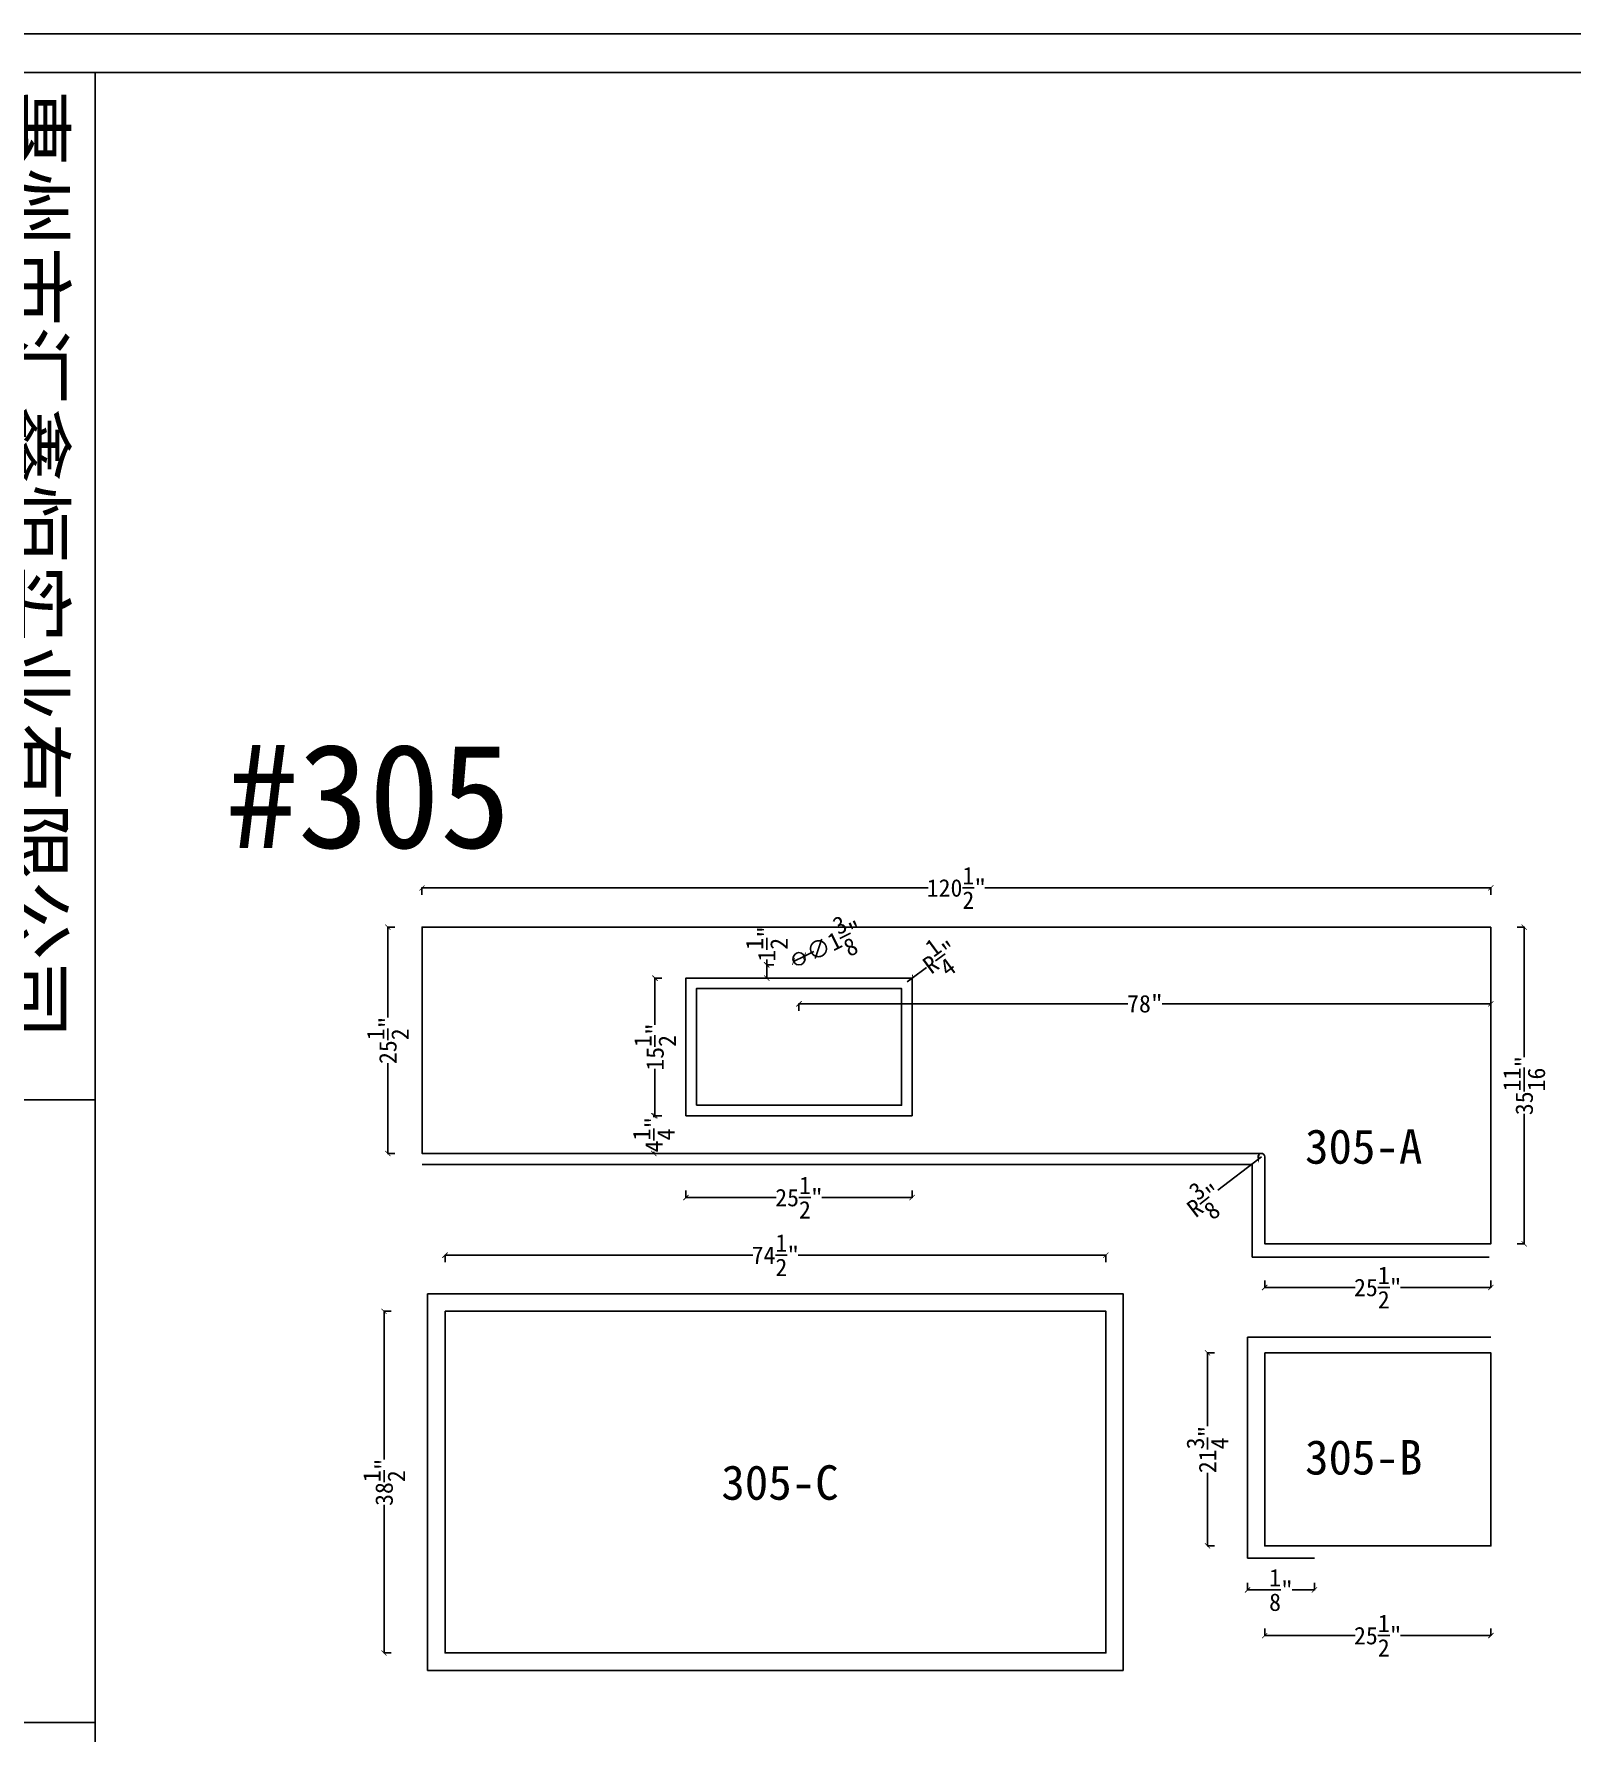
# Model space of a CAD drawing. Header units: millimetres. Extents: x 3183 to 64783, y -8707 to 2293.
# Drawn here: x 11586 to 15987, y -2568 to 2293 of the extents above; entities that cross this region are included whole.
import ezdxf
from ezdxf.lldxf.tags import DXFTag

# ---------------------------------------------------------------- set-up
doc = ezdxf.new("R2010")
doc.units = ezdxf.units.MM
for name, color, linetype in [('大样', 3, 'Continuous'), ('标注', 1, 'Continuous'), ('框', 4, 'Continuous'), ('编号', 6, 'Continuous')]:
    doc.layers.add(name, color=color, linetype=linetype)
doc.styles.get("Standard").update_dxf_attribs({"font": 'arial.ttf'})
doc.styles.add('样式 1', font='NSimSun.ttf')
tags = doc.linetypes.add('MB', pattern='A,0.5,-0.2,["MB",Standard,S=0.1,R=0,X=-0.1,Y=-0.05],-0.2', length=0.9).pattern_tags.tags
tags[6] = DXFTag(74, 10)
doc.linetypes.add('ZIGZAG', pattern='A,0.00254,-5.08,[131,ltypeshp.shx,S=5.08,R=0,X=-5.08,Y=0],-10.16,[131,ltypeshp.shx,S=5.08,R=180,X=5.08,Y=0],-5.08', length=20.32254)
doc.dimstyles.new('英寸', dxfattribs={"dimtxt": 50, "dimasz": 15, "dimexe": 1, "dimexo": 0.5, "dimtad": 0, "dimdec": 4, "dimlfac": 0.03937, "dimlunit": 5, "dimtxsty": '样式 1', "dimblk": 'ARCHTICK', "dimcen": 2.5, "dimclrt": 1, "dimadec": 0, "dimazin": 0, "dimtfac": 1, "dimtdec": 4, "dimtmove": 0, "dimatfit": 3, "dimfxl": 20, "dimfxlon": 1, "dimtolj": 1, "dimarcsym": 0})

# ---------------------------------------------------------------- blocks, each defined once
blk = doc.blocks.new('框')
blk.add_line((20795, -6593.4), (20795, -7291.7))
at = {"layer": '框'}
for p, q in [((16501.7, -6593.4), (26301.7, -6593.4)), ((19174.7, -6593.4), (19174.7, -7291.7))]:
    blk.add_line(p, q, dxfattribs=at)
for points in [[(16401.7, -391.7), (26401.7, -391.7), (26401.7, -7391.7), (16401.7, -7391.7)], [(16501.7, -491.7), (26301.7, -491.7), (26301.7, -7291.7), (16501.7, -7291.7)]]:
    blk.add_lwpolyline(points, close=True, dxfattribs=at)
at = {"layer": '框', "style": '样式 1'}
blk.add_text('惠州市汇鑫恒实业有限公司', height=151.106, dxfattribs=at).set_placement((16544.1, -6828.5))
for tag, p in [('制图人：', (20840.1, -6764.8)), ('出图日期：', (22426.6, -6767.5)), ('图号：', (24401.3, -6776.7)), ('工程名称：', (19243.4, -6892.1)), ('车间确认：', (20840.1, -7012.5)), ('出货日期：', (22426.6, -7010.9)), ('工程编号：', (24384.7, -7131.5)), ('位置：', (19243.4, -7239.7)), ('确认：', (20840.1, -7240)), ('单位：', (22426.6, -7248.8))]:
    blk.add_attdef(tag, p, '', height=101.9, dxfattribs=at)
blk = doc.blocks.new('_ArchTick')
at = {"color": 0, "linetype": 'ByBlock', "const_width": 0.15}
blk.add_lwpolyline([(-0.5, -0.5), (0.5, 0.5)], dxfattribs=at)
blk = doc.blocks.new('*D105')
at = {"layer": 'Defpoints', "color": 0, "transparency": 16777216}
for p in [(14655.2, -1202.6), (12762.9, -1560.9), (14655.2, -1560.9)]:
    blk.add_point(p, dxfattribs=at)
at = {"layer": '标注', "color": 0, "lineweight": -2, "transparency": 16777216}
for p, q in [((12762.9, -1222.6), (12762.9, -1201.6)), ((12762.9, -1202.6), (13644.3, -1202.6)), ((14655.2, -1202.6), (13773.8, -1202.6)), ((14655.2, -1222.6), (14655.2, -1201.6))]:
    blk.add_line(p, q, dxfattribs=at)
at = {"layer": '标注', "color": 0, "lineweight": -2, "transparency": 16777216, "xscale": 15, "yscale": 15, "zscale": 15, "rotation": 180}
blk.add_blockref('_ArchTick', (12762.9, -1202.6), dxfattribs=at)
at = {"layer": '标注', "color": 0, "lineweight": -2, "transparency": 16777216, "xscale": 15, "yscale": 15, "zscale": 15}
blk.add_blockref('_ArchTick', (14655.2, -1202.6), dxfattribs=at)
at = {"layer": '标注', "color": 1, "transparency": 16777216, "insert": (13709, -1202.6), "char_height": 50, "attachment_point": 5, "style": '样式 1'}
blk.add_mtext('\\A1;74{\\H1x;\\S1/2;}"', dxfattribs=at)
blk = doc.blocks.new('*D106')
at = {"layer": 'Defpoints', "color": 0, "transparency": 16777216}
for p in [(12588.4, -1363.3), (12963, -1363.3), (12963, -2341.2)]:
    blk.add_point(p, dxfattribs=at)
at = {"layer": '标注', "color": 0, "lineweight": -2, "transparency": 16777216}
for p, q in [((12608.4, -1363.3), (12587.4, -1363.3)), ((12588.4, -1363.3), (12588.4, -1787.4)), ((12588.4, -2341.2), (12588.4, -1917.2)), ((12608.4, -2341.2), (12587.4, -2341.2))]:
    blk.add_line(p, q, dxfattribs=at)
at = {"layer": '标注', "color": 0, "lineweight": -2, "transparency": 16777216, "xscale": 15, "yscale": 15, "zscale": 15}
for p, rotation in [((12588.4, -1363.3), 90), ((12588.4, -2341.2), 270)]:
    blk.add_blockref('_ArchTick', p, dxfattribs=dict(at, rotation=rotation))
at = {"layer": '标注', "color": 1, "transparency": 16777216, "insert": (12588.4, -1852.3), "char_height": 50, "attachment_point": 5, "rotation": 90, "style": '样式 1'}
blk.add_mtext('\\A1;38{\\H1x;\\S1/2;}"', dxfattribs=at)
blk = doc.blocks.new('*D109')
at = {"layer": 'Defpoints', "color": 0, "transparency": 16777216}
for p in [(13452.7, -606.6), (14100.4, -606.6), (14100.4, -1037.8)]:
    blk.add_point(p, dxfattribs=at)
at = {"layer": '标注', "color": 0, "lineweight": -2, "transparency": 16777216}
for p, q in [((13452.7, -1017.8), (13452.7, -1038.8)), ((14100.4, -1017.8), (14100.4, -1038.8)), ((13452.7, -1037.8), (13711.4, -1037.8)), ((14100.4, -1037.8), (13841.7, -1037.8))]:
    blk.add_line(p, q, dxfattribs=at)
at = {"layer": '标注', "color": 0, "lineweight": -2, "transparency": 16777216, "xscale": 15, "yscale": 15, "zscale": 15, "rotation": 180}
blk.add_blockref('_ArchTick', (13452.7, -1037.8), dxfattribs=at)
at = {"layer": '标注', "color": 0, "lineweight": -2, "transparency": 16777216, "xscale": 15, "yscale": 15, "zscale": 15}
blk.add_blockref('_ArchTick', (14100.4, -1037.8), dxfattribs=at)
at = {"layer": '标注', "color": 1, "transparency": 16777216, "insert": (13776.5, -1037.8), "char_height": 50, "attachment_point": 5, "style": '样式 1'}
blk.add_mtext('\\A1;25{\\H1x;\\S1/2;}"', dxfattribs=at)
blk = doc.blocks.new('*D110')
at = {"layer": 'Defpoints', "color": 0, "transparency": 16777216}
for p in [(13364.2, -409.8), (13561.1, -409.8), (13561.1, -803.5)]:
    blk.add_point(p, dxfattribs=at)
at = {"layer": '标注', "color": 0, "lineweight": -2, "transparency": 16777216}
for p, q in [((13384.2, -409.8), (13363.2, -409.8)), ((13364.2, -409.8), (13364.2, -543.7)), ((13364.2, -803.5), (13364.2, -669.5)), ((13384.2, -803.5), (13363.2, -803.5))]:
    blk.add_line(p, q, dxfattribs=at)
at = {"layer": '标注', "color": 0, "lineweight": -2, "transparency": 16777216, "xscale": 15, "yscale": 15, "zscale": 15}
for p, rotation in [((13364.2, -409.8), 90), ((13364.2, -803.5), 270)]:
    blk.add_blockref('_ArchTick', p, dxfattribs=dict(at, rotation=rotation))
at = {"layer": '标注', "color": 1, "transparency": 16777216, "insert": (13364.2, -606.6), "char_height": 50, "attachment_point": 5, "rotation": 90, "style": '样式 1'}
blk.add_mtext('\\A1;15{\\H1x;\\S1/2;}"', dxfattribs=at)
blk = doc.blocks.new('*D112')
at = {"layer": 'Defpoints', "color": 0, "transparency": 16777216}
for p in [(13684.1, -371.7), (13776.5, -371.7), (13776.5, -409.8)]:
    blk.add_point(p, dxfattribs=at)
at = {"layer": '标注', "color": 0, "lineweight": -2, "transparency": 16777216}
for p, q in [((13704.1, -371.7), (13683.1, -371.7)), ((13684.1, -371.7), (13684.1, -356.7)), ((13684.1, -409.8), (13684.1, -371.7)), ((13704.1, -409.8), (13683.1, -409.8))]:
    blk.add_line(p, q, dxfattribs=at)
at = {"layer": '标注', "color": 0, "lineweight": -2, "transparency": 16777216, "xscale": 15, "yscale": 15, "zscale": 15}
for p, rotation in [((13684.1, -371.7), 90), ((13684.1, -409.8), 270)]:
    blk.add_blockref('_ArchTick', p, dxfattribs=dict(at, rotation=rotation))
at = {"layer": '标注', "color": 1, "transparency": 16777216, "insert": (13684.1, -311.6), "char_height": 50, "attachment_point": 5, "rotation": 90, "style": '样式 1'}
blk.add_mtext('\\A1;1{\\H1x;\\S1/2;}"', dxfattribs=at)
blk = doc.blocks.new('*D111')
at = {"layer": 'Defpoints', "color": 0, "transparency": 16777216}
for p in [(13760.9, -361.9), (13792.2, -346.4)]:
    blk.add_point(p, dxfattribs=at)
at = {"layer": '标注', "color": 0, "lineweight": -2, "transparency": 16777216}
for p in [(13819.1, -333.1), (13760.9, -361.9)]:
    blk.add_line(p, (13792.2, -346.4), dxfattribs=at)
at = {"layer": '标注', "color": 0, "lineweight": -2, "transparency": 16777216, "xscale": 15, "yscale": 15, "zscale": 15}
for p, rotation in [((13792.2, -346.4), 206.3623467691766), ((13760.9, -361.9), 26.36234676917661)]:
    blk.add_blockref('_ArchTick', p, dxfattribs=dict(at, rotation=rotation))
at = {"layer": '标注', "color": 1, "transparency": 16777216, "insert": (13878.4, -303.7), "char_height": 50, "attachment_point": 5, "rotation": 26.3623, "style": '样式 1'}
blk.add_mtext('\\A1;∅1{\\H1x;\\S3/8;}"', dxfattribs=at)
blk = doc.blocks.new('*D108')
at = {"layer": 'Defpoints', "color": 0, "transparency": 16777216}
for p in [(14086.3, -420.1), (14100.4, -409.8)]:
    blk.add_point(p, dxfattribs=at)
at = {"layer": '标注', "color": 0, "lineweight": -2, "transparency": 16777216}
for p in [(14141.6, -379.3), (14086.3, -420.1)]:
    blk.add_line(p, (14100.4, -409.8), dxfattribs=at)
at = {"layer": '标注', "color": 0, "lineweight": -2, "transparency": 16777216, "xscale": 15, "yscale": 15, "zscale": 15, "rotation": 216.4564858521954}
blk.add_blockref('_ArchTick', (14100.4, -409.8), dxfattribs=at)
at = {"layer": '标注', "color": 1, "transparency": 16777216, "insert": (14181.4, -349.9), "char_height": 50, "attachment_point": 5, "rotation": 36.4565, "style": '样式 1'}
blk.add_mtext('\\A1;R\\S1/4;"', dxfattribs=at)
blk = doc.blocks.new('*D113')
at = {"layer": 'Defpoints', "color": 0, "transparency": 16777216}
for p in [(13561.1, -803.5), (13360.8, -911.4), (13557.7, -911.4)]:
    blk.add_point(p, dxfattribs=at)
at = {"layer": '标注', "color": 0, "lineweight": -2, "transparency": 16777216}
for p, q in [((13380.8, -803.5), (13359.8, -803.5)), ((13360.8, -803.5), (13360.8, -808.1)), ((13380.8, -911.4), (13359.8, -911.4)), ((13360.8, -911.4), (13360.8, -906.8))]:
    blk.add_line(p, q, dxfattribs=at)
at = {"layer": '标注', "color": 0, "lineweight": -2, "transparency": 16777216, "xscale": 15, "yscale": 15, "zscale": 15}
for p, rotation in [((13360.8, -803.5), 90), ((13360.8, -911.4), 270)]:
    blk.add_blockref('_ArchTick', p, dxfattribs=dict(at, rotation=rotation))
at = {"layer": '标注', "color": 1, "transparency": 16777216, "insert": (13360.8, -857.4), "char_height": 50, "attachment_point": 5, "rotation": 90, "style": '样式 1'}
blk.add_mtext('\\A1;4{\\H1x;\\S1/4;}"', dxfattribs=at)
blk = doc.blocks.new('*D126')
at = {"layer": 'Defpoints', "color": 0, "transparency": 16777216}
for p in [(15757.7, -151.5), (12697, -263.7), (15757.7, -263.7)]:
    blk.add_point(p, dxfattribs=at)
at = {"layer": '标注', "color": 0, "lineweight": -2, "transparency": 16777216}
for p, q in [((12697, -171.5), (12697, -150.5)), ((12697, -151.5), (14146.6, -151.5)), ((15757.7, -151.5), (14308.2, -151.5)), ((15757.7, -171.5), (15757.7, -150.5))]:
    blk.add_line(p, q, dxfattribs=at)
at = {"layer": '标注', "color": 0, "lineweight": -2, "transparency": 16777216, "xscale": 15, "yscale": 15, "zscale": 15, "rotation": 180}
blk.add_blockref('_ArchTick', (12697, -151.5), dxfattribs=at)
at = {"layer": '标注', "color": 0, "lineweight": -2, "transparency": 16777216, "xscale": 15, "yscale": 15, "zscale": 15}
blk.add_blockref('_ArchTick', (15757.7, -151.5), dxfattribs=at)
at = {"layer": '标注', "color": 1, "transparency": 16777216, "insert": (14227.4, -151.5), "char_height": 50, "attachment_point": 5, "style": '样式 1'}
blk.add_mtext('\\A1;120{\\H1x;\\S1/2;}"', dxfattribs=at)
blk = doc.blocks.new('*D127')
at = {"layer": 'Defpoints', "color": 0, "transparency": 16777216}
for p in [(12816.3, -263.7), (12599.2, -911.4), (12816.3, -911.4)]:
    blk.add_point(p, dxfattribs=at)
at = {"layer": '标注', "color": 0, "lineweight": -2, "transparency": 16777216}
for p, q in [((12619.2, -263.7), (12598.2, -263.7)), ((12599.2, -263.7), (12599.2, -522.4)), ((12599.2, -911.4), (12599.2, -652.7)), ((12619.2, -911.4), (12598.2, -911.4))]:
    blk.add_line(p, q, dxfattribs=at)
at = {"layer": '标注', "color": 0, "lineweight": -2, "transparency": 16777216, "xscale": 15, "yscale": 15, "zscale": 15}
for p, rotation in [((12599.2, -263.7), 90), ((12599.2, -911.4), 270)]:
    blk.add_blockref('_ArchTick', p, dxfattribs=dict(at, rotation=rotation))
at = {"layer": '标注', "color": 1, "transparency": 16777216, "insert": (12599.2, -587.6), "char_height": 50, "attachment_point": 5, "rotation": 90, "style": '样式 1'}
blk.add_mtext('\\A1;25{\\H1x;\\S1/2;}"', dxfattribs=at)
blk = doc.blocks.new('*D128')
at = {"layer": 'Defpoints', "color": 0, "transparency": 16777216}
for p in [(15110, -2034.7), (15757.7, -2034.7), (15757.7, -2291.5)]:
    blk.add_point(p, dxfattribs=at)
at = {"layer": '标注', "color": 0, "lineweight": -2, "transparency": 16777216}
for p, q in [((15110, -2271.5), (15110, -2292.5)), ((15757.7, -2271.5), (15757.7, -2292.5)), ((15110, -2291.5), (15368.7, -2291.5)), ((15757.7, -2291.5), (15499, -2291.5))]:
    blk.add_line(p, q, dxfattribs=at)
at = {"layer": '标注', "color": 0, "lineweight": -2, "transparency": 16777216, "xscale": 15, "yscale": 15, "zscale": 15, "rotation": 180}
blk.add_blockref('_ArchTick', (15110, -2291.5), dxfattribs=at)
at = {"layer": '标注', "color": 0, "lineweight": -2, "transparency": 16777216, "xscale": 15, "yscale": 15, "zscale": 15}
blk.add_blockref('_ArchTick', (15757.7, -2291.5), dxfattribs=at)
at = {"layer": '标注', "color": 1, "transparency": 16777216, "insert": (15433.9, -2291.5), "char_height": 50, "attachment_point": 5, "style": '样式 1'}
blk.add_mtext('\\A1;25{\\H1x;\\S1/2;}"', dxfattribs=at)
blk = doc.blocks.new('*D129')
at = {"layer": 'Defpoints', "color": 0, "transparency": 16777216}
for p in [(15060.9, -2069.4), (15252.5, -2069.4), (15252.5, -2160.8)]:
    blk.add_point(p, dxfattribs=at)
at = {"layer": '标注', "color": 0, "lineweight": -2, "transparency": 16777216}
for p, q in [((15060.9, -2140.8), (15060.9, -2161.8)), ((15060.9, -2160.8), (15125.1, -2160.8)), ((15252.5, -2160.8), (15188.3, -2160.8)), ((15252.5, -2140.8), (15252.5, -2161.8))]:
    blk.add_line(p, q, dxfattribs=at)
at = {"layer": '标注', "color": 0, "lineweight": -2, "transparency": 16777216, "xscale": 15, "yscale": 15, "zscale": 15, "rotation": 180}
blk.add_blockref('_ArchTick', (15060.9, -2160.8), dxfattribs=at)
at = {"layer": '标注', "color": 0, "lineweight": -2, "transparency": 16777216, "xscale": 15, "yscale": 15, "zscale": 15}
blk.add_blockref('_ArchTick', (15252.5, -2160.8), dxfattribs=at)
at = {"layer": '标注', "color": 1, "transparency": 16777216, "insert": (15156.7, -2160.8), "char_height": 50, "attachment_point": 5, "style": '样式 1'}
blk.add_mtext('\\A1;\\S1/8;"', dxfattribs=at)
blk = doc.blocks.new('*D130')
at = {"layer": 'Defpoints', "color": 0, "transparency": 16777216}
for p in [(14946.3, -1482.3), (15326.3, -1482.3), (15326.3, -2034.7)]:
    blk.add_point(p, dxfattribs=at)
at = {"layer": '标注', "color": 0, "lineweight": -2, "transparency": 16777216}
for p, q in [((14966.3, -1482.3), (14945.3, -1482.3)), ((14946.3, -1482.3), (14946.3, -1691.8)), ((14946.3, -2034.7), (14946.3, -1825.2)), ((14966.3, -2034.7), (14945.3, -2034.7))]:
    blk.add_line(p, q, dxfattribs=at)
at = {"layer": '标注', "color": 0, "lineweight": -2, "transparency": 16777216, "xscale": 15, "yscale": 15, "zscale": 15}
for p, rotation in [((14946.3, -1482.3), 90), ((14946.3, -2034.7), 270)]:
    blk.add_blockref('_ArchTick', p, dxfattribs=dict(at, rotation=rotation))
at = {"layer": '标注', "color": 1, "transparency": 16777216, "insert": (14946.3, -1758.5), "char_height": 50, "attachment_point": 5, "rotation": 90, "style": '样式 1'}
blk.add_mtext('\\A1;21{\\H1x;\\S3/4;}"', dxfattribs=at)
blk = doc.blocks.new('*D200')
at = {"layer": 'Defpoints', "color": 0, "transparency": 16777216}
for p in [(15757.7, -483.3), (13776.5, -803.5), (15757.7, -803.5)]:
    blk.add_point(p, dxfattribs=at)
at = {"layer": '标注', "color": 0, "lineweight": -2, "transparency": 16777216}
for p, q in [((13776.5, -503.3), (13776.5, -482.3)), ((13776.5, -483.3), (14718, -483.3)), ((15757.7, -483.3), (14816.2, -483.3)), ((15757.7, -503.3), (15757.7, -482.3))]:
    blk.add_line(p, q, dxfattribs=at)
at = {"layer": '标注', "color": 0, "lineweight": -2, "transparency": 16777216, "xscale": 15, "yscale": 15, "zscale": 15, "rotation": 180}
blk.add_blockref('_ArchTick', (13776.5, -483.3), dxfattribs=at)
at = {"layer": '标注', "color": 0, "lineweight": -2, "transparency": 16777216, "xscale": 15, "yscale": 15, "zscale": 15}
blk.add_blockref('_ArchTick', (15757.7, -483.3), dxfattribs=at)
at = {"layer": '标注', "color": 1, "transparency": 16777216, "insert": (14767.1, -483.3), "char_height": 50, "attachment_point": 5, "style": '样式 1'}
blk.add_mtext('\\A1;78"', dxfattribs=at)
blk = doc.blocks.new('*D201')
at = {"layer": 'Defpoints', "color": 0, "transparency": 16777216}
for p in [(15110, -1045.5), (15757.7, -1045.5), (15757.7, -1295.1)]:
    blk.add_point(p, dxfattribs=at)
at = {"layer": '标注', "color": 0, "lineweight": -2, "transparency": 16777216}
for p, q in [((15110, -1275.1), (15110, -1296.1)), ((15110, -1295.1), (15368.7, -1295.1)), ((15757.7, -1295.1), (15499, -1295.1)), ((15757.7, -1275.1), (15757.7, -1296.1))]:
    blk.add_line(p, q, dxfattribs=at)
at = {"layer": '标注', "color": 0, "lineweight": -2, "transparency": 16777216, "xscale": 15, "yscale": 15, "zscale": 15, "rotation": 180}
blk.add_blockref('_ArchTick', (15110, -1295.1), dxfattribs=at)
at = {"layer": '标注', "color": 0, "lineweight": -2, "transparency": 16777216, "xscale": 15, "yscale": 15, "zscale": 15}
blk.add_blockref('_ArchTick', (15757.7, -1295.1), dxfattribs=at)
at = {"layer": '标注', "color": 1, "transparency": 16777216, "insert": (15433.9, -1295.1), "char_height": 50, "attachment_point": 5, "style": '样式 1'}
blk.add_mtext('\\A1;25{\\H1x;\\S1/2;}"', dxfattribs=at)
blk = doc.blocks.new('*D202')
at = {"layer": 'Defpoints', "color": 0, "transparency": 16777216}
for p in [(15664, -263.7), (15853, -263.7), (15664, -1170.2)]:
    blk.add_point(p, dxfattribs=at)
at = {"layer": '标注', "color": 0, "lineweight": -2, "transparency": 16777216}
for p, q in [((15833, -263.7), (15854, -263.7)), ((15853, -263.7), (15853, -636)), ((15853, -1170.2), (15853, -797.9)), ((15833, -1170.2), (15854, -1170.2))]:
    blk.add_line(p, q, dxfattribs=at)
at = {"layer": '标注', "color": 0, "lineweight": -2, "transparency": 16777216, "xscale": 15, "yscale": 15, "zscale": 15}
for p, rotation in [((15853, -263.7), 90), ((15853, -1170.2), 270)]:
    blk.add_blockref('_ArchTick', p, dxfattribs=dict(at, rotation=rotation))
at = {"layer": '标注', "color": 1, "transparency": 16777216, "insert": (15853, -716.9), "char_height": 50, "attachment_point": 5, "rotation": 90, "style": '样式 1'}
blk.add_mtext('\\A1;35{\\H1x;\\S11/16;}"', dxfattribs=at)
blk = doc.blocks.new('*D203')
at = {"layer": 'Defpoints', "color": 0, "transparency": 16777216}
for p in [(15100.5, -920.9), (15093, -926.7)]:
    blk.add_point(p, dxfattribs=at)
at = {"layer": '标注', "color": 0, "lineweight": -2, "transparency": 16777216}
for p in [(15100.5, -920.9), (14975.9, -1017)]:
    blk.add_line(p, (15093, -926.7), dxfattribs=at)
blk.add_arc((15100.5, -920.9), 9.52, 93.0077, 223.6313, dxfattribs=at)
at = {"layer": '标注', "color": 0, "lineweight": -2, "transparency": 16777216, "xscale": 15, "yscale": 15, "zscale": 15, "rotation": 37.61598483682767}
blk.add_blockref('_ArchTick', (15093, -926.7), dxfattribs=at)
at = {"layer": '标注', "color": 1, "transparency": 16777216, "insert": (14937.5, -1046.5), "char_height": 50, "attachment_point": 5, "rotation": 37.616, "style": '样式 1'}
blk.add_mtext('\\A1;R{\\H1x;\\S3/8;}"', dxfattribs=at)

msp = doc.modelspace()

# ---------------------------------------------------------------- linework, layer by layer
msp.add_lwpolyline([(15757.72383, -263.70224), (12697.02383, -263.70224), (12697.02383, -911.40224), (15100.49883, -911.40224, -0.4142135624), (15110.02383, -920.92724), (15110.02383, -1170.16524), (15757.72383, -1170.16524)], format="xyb", close=True)
for points in [[(13452.67383, -803.45224), (14100.37383, -803.45224), (14100.37383, -409.75224), (13452.67383, -409.75224)], [(12762.89043, -1363.33829), (14655.19043, -1363.33829), (14655.19043, -2341.23829), (12762.89043, -2341.23829)], [(15110.02383, -1482.29972), (15757.72383, -1482.29972), (15757.72383, -2034.74972), (15110.02383, -2034.74972)]]:
    msp.add_lwpolyline(points, close=True)
msp.add_circle((13776.52383, -354.18974), 17.4625)
at = {"layer": '大样', "linetype": 'MB', "ltscale": 400}
msp.add_line((12712.89043, -2391.23829), (14705.19043, -2391.23829), dxfattribs=at)
at = {"layer": '大样', "linetype": 'ZIGZAG', "ltscale": 5}
msp.add_lwpolyline([(13482.67383, -773.45224), (14070.37383, -773.45224), (14070.37383, -439.75224), (13482.67383, -439.75224)], close=True, dxfattribs=at)
for points in [[(12697.02383, -942.69865), (15074.48072, -942.69865), (15074.48072, -1207.9371), (15753.0559, -1207.9371)], [(12712.89043, -2391.23829), (12712.89043, -1313.33829), (14705.19043, -1313.33829), (14705.19043, -2391.23829)], [(15757.72383, -1437.78018), (15060.92854, -1437.78018), (15060.92854, -2069.4305), (15252.46181, -2069.4305)]]:
    msp.add_lwpolyline(points, dxfattribs=at)

# ---------------------------------------------------------------- block references
at = {"layer": '框', "xscale": 1.1, "yscale": 1.1, "zscale": 1.1, "rotation": 270}
msp.add_blockref('框', (19013.73076, 20334.46211), dxfattribs=at)

# ---------------------------------------------------------------- texts
at = {"style": '样式 1'}
msp.add_text('#305', height=298.833937, dxfattribs=at).set_placement((12138.19262, -37.21091))
at = {"layer": '编号', "style": '样式 1'}
for s, p in [('305-A', (15225.64915, -940.97261)), ('305-B', (15225.64915, -1830.60254)), ('305-C', (13554.09988, -1902.75968))]:
    msp.add_text(s, height=98.784974, dxfattribs=at).set_placement(p)

# ---------------------------------------------------------------- dimensions: what is measured, and where the dimension line sits
at = {"layer": '标注'}
for base, p1, p2, picture, middle in [((15757.72383, -151.45146), (12697.02383, -263.70224), (15757.72383, -263.70224), '*D126', (14227.37383, -151.45146)), ((15757.72383, -483.28632), (13776.52383, -803.45224), (15757.72383, -803.45224), '*D200', (14767.12383, -483.28632)), ((14100.37383, -1037.75467), (13452.67383, -606.60224), (14100.37383, -606.60224), '*D109', (13776.52383, -1037.75467)), ((15757.72383, -1295.1199), (15110.02383, -1045.54624), (15757.72383, -1045.54624), '*D201', (15433.87383, -1295.1199)), ((14655.19043, -1202.56695), (12762.89043, -1560.92941), (14655.19043, -1560.92941), '*D105', (13709.04043, -1202.56695)), ((15757.72383, -2291.4995), (15110.02383, -2034.74972), (15757.72383, -2034.74972), '*D128', (15433.87383, -2291.4995))]:
    dim = msp.add_linear_dim(base=base, p1=p1, p2=p2, dimstyle='英寸', override={"dimpost": '"'}, dxfattribs=at)
    dim.commit()
    dim.dimension.update_dxf_attribs({"geometry": picture, "text_midpoint": middle})
for base, p1, p2, picture, middle in [((13684.14552, -371.65224), (13776.52383, -409.75224), (13776.52383, -371.65224), '*D112', (13684.14552, -311.61383)), ((12599.23011, -911.40224), (12816.30852, -263.70224), (12816.30852, -911.40224), '*D127', (12599.23011, -587.55224)), ((15853.00767, -263.70224), (15663.99454, -1170.16524), (15663.99454, -263.70224), '*D202', (15853.00767, -716.93374)), ((13364.22866, -409.75224), (13561.10025, -803.45224), (13561.10025, -409.75224), '*D110', (13364.22866, -606.60224)), ((13360.81783, -911.40224), (13561.10025, -803.45224), (13557.68942, -911.40224), '*D113', (13360.81783, -857.42724)), ((12588.35569, -1363.33829), (12963.01921, -2341.23829), (12963.01921, -1363.33829), '*D106', (12588.35569, -1852.28829)), ((14946.27276, -1482.29972), (15326.2703, -2034.74972), (15326.2703, -1482.29972), '*D130', (14946.27276, -1758.52472))]:
    dim = msp.add_linear_dim(base=base, p1=p1, p2=p2, angle=90, dimstyle='英寸', override={"dimpost": '"'}, dxfattribs=at)
    dim.commit()
    dim.dimension.update_dxf_attribs({"geometry": picture, "text_midpoint": middle})
dim = msp.add_diameter_dim_2p(p1=(13760.87737, -361.9439), p2=(13792.1703, -346.43557), dimstyle='英寸', override={"dimpost": '"'}, dxfattribs=at)
dim.commit()
dim.dimension.update_dxf_attribs({"geometry": '*D111', "text_midpoint": (13878.4263, -303.68835)})
dim = msp.add_radius_dim(center=(14086.3286, -420.12866), mpoint=(14100.37383, -409.75224), text='R\\S1/4;"', dimstyle='英寸', override={"dimpost": '"'}, dxfattribs=at)
dim.commit()
dim.dimension.update_dxf_attribs({"geometry": '*D108', "text_midpoint": (14181.3986, -349.89224), "dimtype": 164})
dim = msp.add_radius_dim(center=(15100.49883, -920.92724), mpoint=(15092.9539, -926.74097), dimstyle='英寸', override={"dimpost": '"'}, dxfattribs=at)
dim.commit()
dim.dimension.update_dxf_attribs({"geometry": '*D203', "text_midpoint": (14937.54756, -1046.48905), "dimtype": 164})
dim = msp.add_linear_dim(base=(15252.46181, -2160.8386), p1=(15060.92854, -2069.4305), p2=(15252.46181, -2069.4305), text='\\S1/8;"', dimstyle='英寸', override={"dimpost": '"'}, dxfattribs=at)
dim.commit()
dim.dimension.update_dxf_attribs({"geometry": '*D129', "text_midpoint": (15156.69518, -2160.8386)})

doc.saveas('drawing.dxf')
